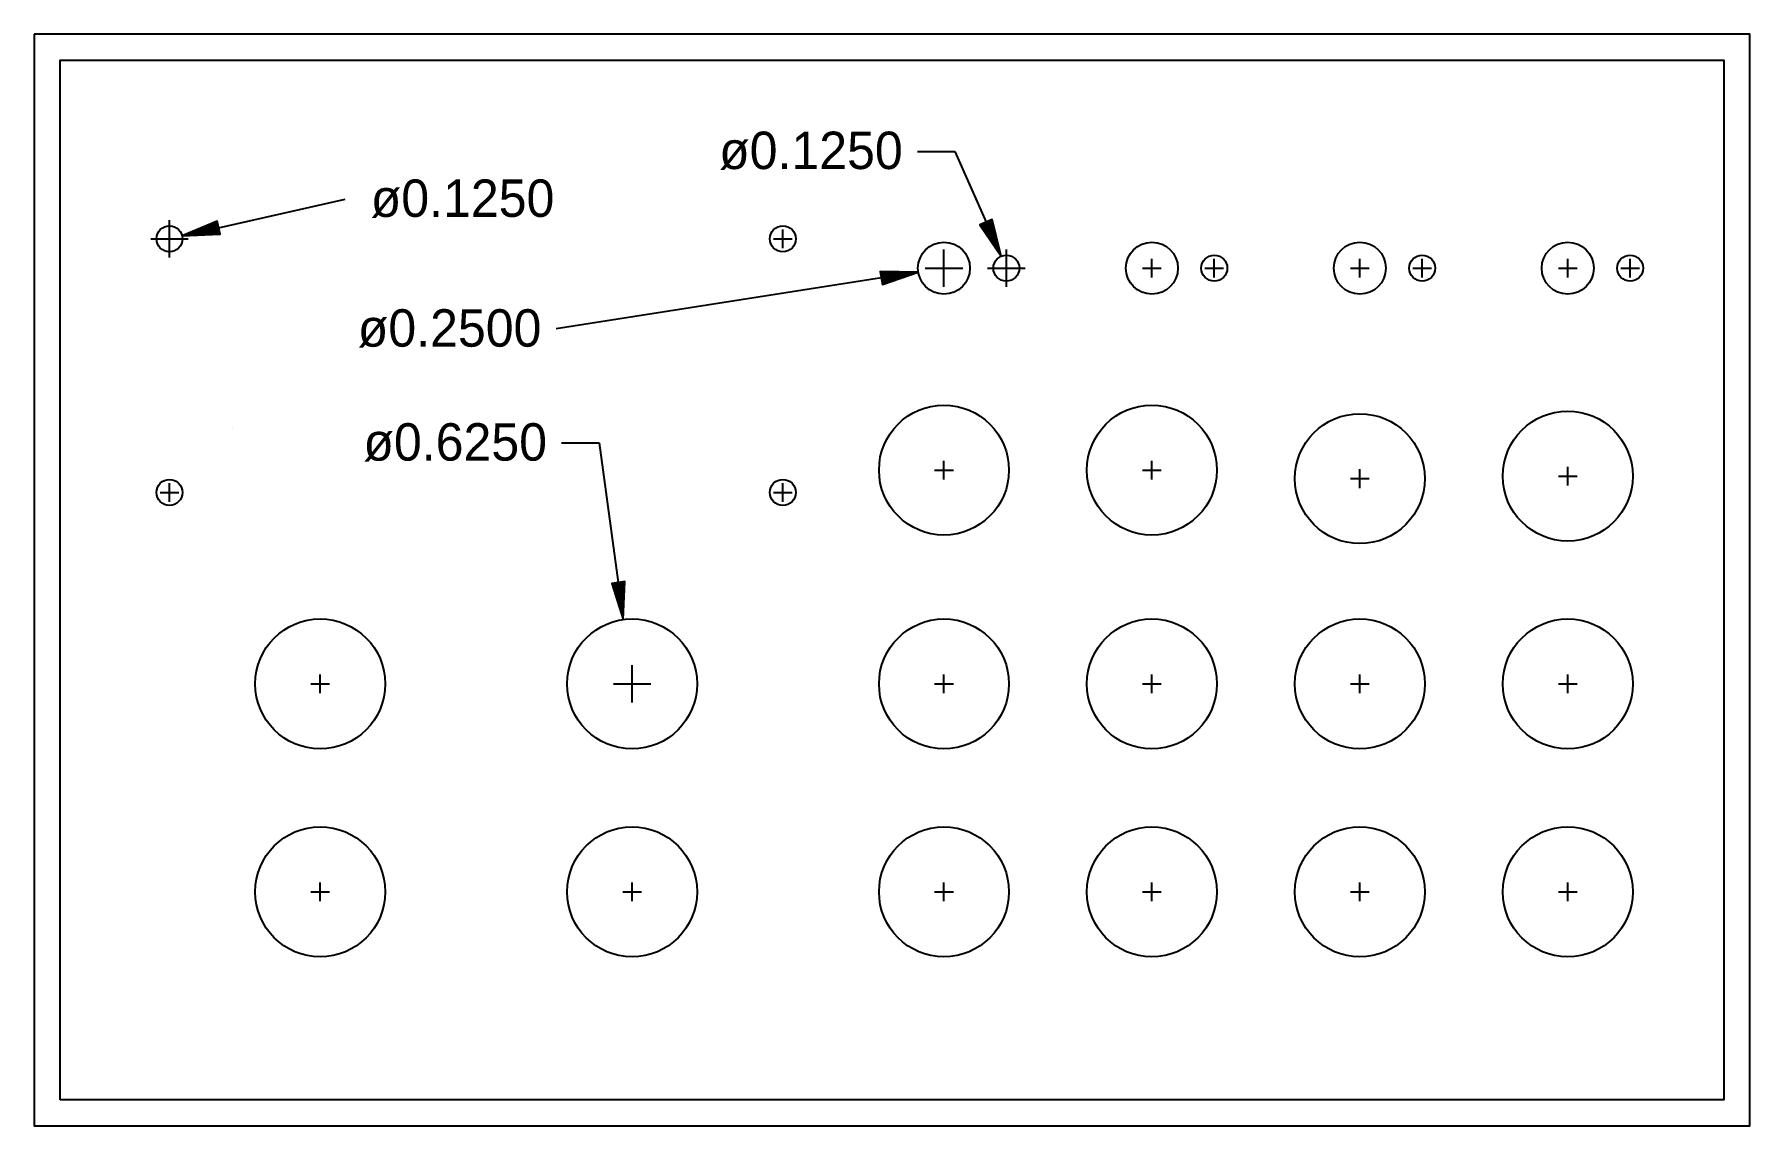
# Model space of a CAD drawing. Header units: inches. Extents: x -0.12 to 8.12, y -0.12 to 5.12.
import ezdxf
from ezdxf.enums import TextEntityAlignment as Align

# ---------------------------------------------------------------- set-up
doc = ezdxf.new("R2010")
doc.units = ezdxf.units.IN
doc.header["$MEASUREMENT"] = 0
doc.styles.add('VCDSTYLE10', font='Sans Serif.ttf')

# ---------------------------------------------------------------- blocks, each defined once
blk = doc.blocks.new('*D1')
for p, q in [((1.004, 0.0851), (1.184, 0.0851)), ((1.184, 0.0851), (1.3341, -0.2549)), ((1.4067, -0.4196), (1.3341, -0.2549)), ((1.432, -0.5668), (1.432, -0.3868)), ((1.342, -0.4768), (1.522, -0.4768))]:
    blk.add_line(p, q)
blk.add_lwpolyline([(1.3051, -0.2677), (1.4067, -0.4196), (1.363, -0.2421), (1.3051, -0.2677), (1.314, -0.2695), (1.3952, -0.3934), (1.3583, -0.2499), (1.314, -0.2695), (1.3229, -0.2712), (1.3836, -0.3672), (1.3537, -0.2577), (1.3229, -0.2712), (1.3317, -0.273), (1.3721, -0.341), (1.349, -0.2654), (1.3317, -0.273), (1.3406, -0.2748), (1.3605, -0.3148), (1.3443, -0.2732), (1.3406, -0.2748)])
at = {"style": 'VCDSTYLE10'}
blk.add_text('ø0.1250', height=0.18, dxfattribs=at).set_placement((0.4921, 0), align=Align.CENTER)
blk = doc.blocks.new('#POLYLINE')
blk.add_lwpolyline([(-0.125, 5.125), (-0.125, -0.125), (8.125, -0.125), (8.125, 5.125), (-0.125, 5.125)])
blk = doc.blocks.new('*D3')
for p, q in [((1.004, 0.0851), (1.184, 0.0851)), ((1.184, 0.0851), (1.276, -0.5863)), ((1.3005, -0.7646), (1.276, -0.5863)), ((1.3429, -1.1642), (1.3429, -0.9842)), ((1.2529, -1.0742), (1.4329, -1.0742))]:
    blk.add_line(p, q)
blk.add_lwpolyline([(1.2447, -0.5906), (1.3005, -0.7646), (1.3074, -0.582), (1.2447, -0.5906), (1.2527, -0.5948), (1.2966, -0.7363), (1.3008, -0.5882), (1.2527, -0.5948), (1.2608, -0.5989), (1.2927, -0.7079), (1.2941, -0.5943), (1.2608, -0.5989), (1.2688, -0.603), (1.2888, -0.6795), (1.2875, -0.6005), (1.2688, -0.603), (1.2769, -0.6072), (1.2849, -0.6512), (1.2808, -0.6067), (1.2769, -0.6072)])
at = {"style": 'VCDSTYLE10'}
blk.add_text('ø0.6250', height=0.18, dxfattribs=at).set_placement((0.4921, 0), align=Align.CENTER)
blk = doc.blocks.new('*D4')
for p, q in [((2.8698, 0.2876), (2.8698, 0.4676)), ((2.5685, 0.3304), (1.004, 0.0851)), ((2.7463, 0.3583), (2.5685, 0.3304)), ((2.7798, 0.3776), (2.9598, 0.3776))]:
    blk.add_line(p, q)
blk.add_lwpolyline([(2.5734, 0.2991), (2.7463, 0.3583), (2.5635, 0.3617), (2.5734, 0.2991), (2.5774, 0.3072), (2.718, 0.3538), (2.5698, 0.3552), (2.5774, 0.3072), (2.5813, 0.3154), (2.6897, 0.3494), (2.5761, 0.3486), (2.5813, 0.3154), (2.5853, 0.3235), (2.6614, 0.345), (2.5824, 0.3421), (2.5853, 0.3235), (2.5893, 0.3317), (2.6331, 0.3405), (2.5887, 0.3356), (2.5893, 0.3317)])
at = {"style": 'VCDSTYLE10'}
blk.add_text('ø0.2500', height=0.18, dxfattribs=at).set_placement((0.4921, 0), align=Align.CENTER)
blk = doc.blocks.new('*D5')
for p, q in [((-0.681, -0.0522), (-0.0718, 0.0851)), ((-0.9175, -0.1955), (-0.9175, -0.0155)), ((-0.8566, -0.0917), (-0.681, -0.0522)), ((-1.0075, -0.1055), (-0.8275, -0.1055))]:
    blk.add_line(p, q)
blk.add_lwpolyline([(-0.6879, -0.0213), (-0.8566, -0.0917), (-0.674, -0.0831), (-0.6879, -0.0213), (-0.6914, -0.0297), (-0.8286, -0.0854), (-0.6807, -0.077), (-0.6914, -0.0297), (-0.6948, -0.038), (-0.8007, -0.0792), (-0.6874, -0.0709), (-0.6948, -0.038), (-0.6983, -0.0464), (-0.7728, -0.0729), (-0.6941, -0.0648), (-0.6983, -0.0464), (-0.7017, -0.0548), (-0.7449, -0.0666), (-0.7009, -0.0587), (-0.7017, -0.0548)])
at = {"style": 'VCDSTYLE10'}
blk.add_text('ø0.1250', height=0.18, dxfattribs=at).set_placement((0.4921, 0), align=Align.CENTER)
blk = doc.blocks.new('#POLYLINE(1)')
blk.add_lwpolyline([(0.8279, 3.2313), (0.8279, 3.2313), (0.8279, 3.2313), (0.8279, 3.2313), (0.8279, 3.2313)])
blk = doc.blocks.new('#POLYLINE(2)')
blk.add_lwpolyline([(0, 0), (0, 5), (8, 5), (8, 0), (0, 0)])

msp = doc.modelspace()

# ---------------------------------------------------------------- linework, layer by layer
for p, q in [((0.48, 4.1412), (0.57, 4.1412)), ((0.525, 4.0962), (0.525, 4.1862)), ((3.43, 4.1412), (3.52, 4.1412)), ((3.475, 4.0962), (3.475, 4.1862)), ((4.25, 3.955), (4.25, 4.045)), ((4.55, 3.955), (4.55, 4.045)), ((5.25, 3.955), (5.25, 4.045)), ((5.55, 3.955), (5.55, 4.045)), ((6.25, 3.955), (6.25, 4.045)), ((6.55, 3.955), (6.55, 4.045)), ((7.25, 3.955), (7.25, 4.045)), ((7.55, 3.955), (7.55, 4.045)), ((4.205, 4), (4.295, 4)), ((4.505, 4), (4.595, 4)), ((5.205, 4), (5.295, 4)), ((5.505, 4), (5.595, 4)), ((6.205, 4), (6.295, 4)), ((6.505, 4), (6.595, 4)), ((7.205, 4), (7.295, 4)), ((7.505, 4), (7.595, 4)), ((4.25, 2.9839), (4.25, 3.0739)), ((5.25, 2.9839), (5.25, 3.0739)), ((4.205, 3.0289), (4.295, 3.0289)), ((5.205, 3.0289), (5.295, 3.0289)), ((6.205, 2.9875), (6.295, 2.9875)), ((6.25, 2.9425), (6.25, 3.0325)), ((7.205, 3), (7.295, 3)), ((7.25, 2.955), (7.25, 3.045)), ((0.48, 2.9212), (0.57, 2.9212)), ((0.525, 2.8762), (0.525, 2.9662)), ((3.43, 2.9212), (3.52, 2.9212)), ((3.475, 2.8762), (3.475, 2.9662)), ((1.205, 2), (1.295, 2)), ((1.25, 1.955), (1.25, 2.045)), ((2.705, 2), (2.795, 2)), ((2.75, 1.955), (2.75, 2.045)), ((4.205, 2), (4.295, 2)), ((4.25, 1.955), (4.25, 2.045)), ((5.205, 2), (5.295, 2)), ((5.25, 1.955), (5.25, 2.045)), ((6.205, 2), (6.295, 2)), ((6.25, 1.955), (6.25, 2.045)), ((7.205, 2), (7.295, 2)), ((7.25, 1.955), (7.25, 2.045)), ((1.205, 1), (1.295, 1)), ((1.25, 0.955), (1.25, 1.045)), ((2.705, 1), (2.795, 1)), ((2.75, 0.955), (2.75, 1.045)), ((4.205, 1), (4.295, 1)), ((4.25, 0.955), (4.25, 1.045)), ((5.205, 1), (5.295, 1)), ((5.25, 0.955), (5.25, 1.045)), ((6.205, 1), (6.295, 1)), ((6.25, 0.955), (6.25, 1.045)), ((7.205, 1), (7.295, 1)), ((7.25, 0.955), (7.25, 1.045))]:
    msp.add_line(p, q)
for centre, radius in [((0.525, 4.1412), 0.0625), ((3.475, 4.1412), 0.0625), ((4.25, 4), 0.125), ((5.25, 4), 0.125), ((6.25, 4), 0.125), ((7.25, 4), 0.125), ((4.55, 4), 0.0625), ((5.55, 4), 0.0625), ((6.55, 4), 0.0625), ((7.55, 4), 0.0625), ((4.25, 3.0289), 0.3125), ((5.25, 3.0289), 0.3125), ((6.25, 2.9875), 0.3125), ((7.25, 3), 0.3125), ((0.525, 2.9212), 0.0625), ((3.475, 2.9212), 0.0625), ((1.25, 2), 0.3125), ((2.75, 2), 0.3125), ((4.25, 2), 0.3125), ((4.25, 2), 0.3125), ((5.25, 2), 0.3125), ((5.25, 2), 0.3125), ((6.25, 2), 0.3125), ((6.25, 2), 0.3125), ((7.25, 2), 0.3125), ((7.25, 2), 0.3125), ((1.25, 1), 0.3125), ((2.75, 1), 0.3125), ((4.25, 1), 0.3125), ((5.25, 1), 0.3125), ((6.25, 1), 0.3125), ((7.25, 1), 0.3125)]:
    msp.add_circle(centre, radius)

# ---------------------------------------------------------------- block references
for name, p in [('#POLYLINE', (0, 0)), ('#POLYLINE(2)', (0, 0)), ('*D1', (3.118, 4.4768)), ('*D5', (1.4425, 4.2467)), ('*D4', (1.3802, 3.6224)), ('#POLYLINE(1)', (0, 0)), ('*D3', (1.4071, 3.0742))]:
    msp.add_blockref(name, p)

doc.saveas('drawing.dxf')
